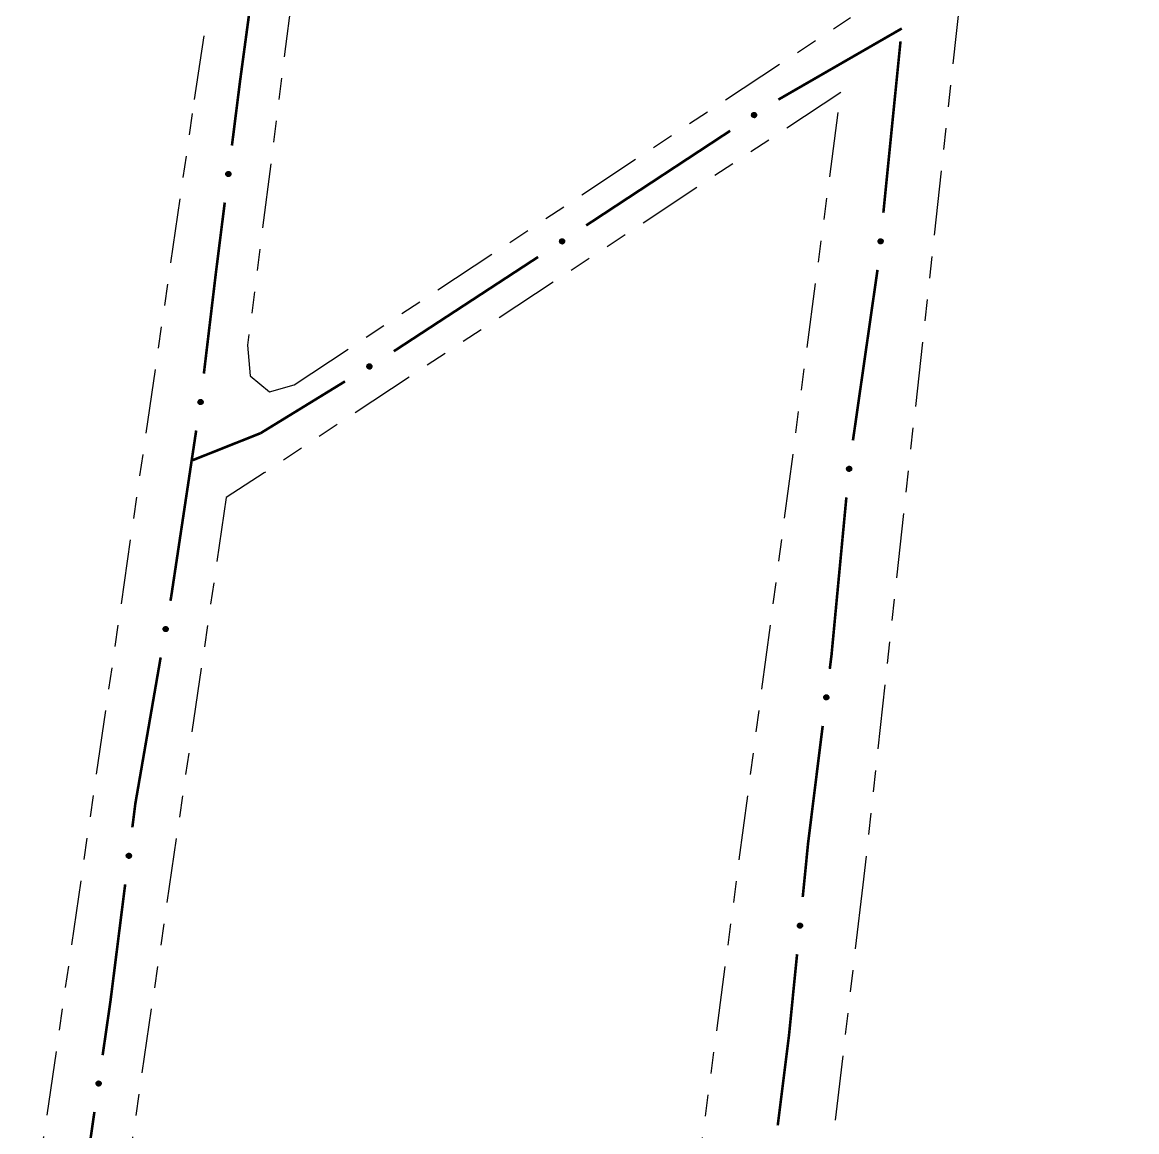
# Model space of a CAD drawing. Extents: x 211453 to 215163, y 4877397 to 4881305.
# Drawn here: x 211725.9 to 211803.5, y 4878555.1 to 4878632.4 of the extents above; entities that cross this region are included whole.
import ezdxf

# ---------------------------------------------------------------- set-up
doc = ezdxf.new("R2010")
doc.units = 0
doc.header["$LTSCALE"] = 1.5
doc.header["$MEASUREMENT"] = 0
doc.linetypes.add('TRACO_25', pattern=[8, 3, -1, 1, -1, 1, -1])
doc.layers.add('SV-EIXO-RUA-N-PAV', color=6, linetype='CONTINUOUS')
doc.layers.add('SV-RUA-NAO-PAV', color=7, linetype='CONTINUOUS')

msp = doc.modelspace()

# ---------------------------------------------------------------- linework, layer by layer
at = {"layer": 'SV-EIXO-RUA-N-PAV', "const_width": 0.18}
for points in [[(211742.113295, 4878635.718399), (211741.175869, 4878628.781452)], [(211786.392852, 4878631.515173), (211787.189506, 4878631.974261)], [(211778.594982, 4878627.021485), (211786.392852, 4878631.515173)], [(211787.100237, 4878631.081573), (211785.906193, 4878619.141127)], [(211741.111392, 4878628.304323), (211740.546726, 4878623.82121)], [(211741.175869, 4878628.781452), (211741.111392, 4878628.304323)], [(211765.210586, 4878618.256129), (211775.237467, 4878624.848674)], [(211740.046858, 4878619.852566), (211739.546991, 4878615.883923)], [(211739.546991, 4878615.883923), (211739.429337, 4878614.949825)], [(211751.821726, 4878609.496093), (211761.865742, 4878616.062503)], [(211739.429337, 4878614.949825), (211738.593059, 4878607.941018)], [(211785.497493, 4878615.162281), (211783.788166, 4878603.284646)], [(211742.538591, 4878603.787097), (211748.41815, 4878607.395008)], [(211738.057972, 4878603.977439), (211736.422228, 4878593.09974)], [(211737.798254, 4878601.901156), (211742.444074, 4878603.749494)], [(211742.444074, 4878603.749494), (211742.538591, 4878603.787097)], [(211783.329909, 4878599.312164), (211782.297942, 4878588.360678)], [(211736.320084, 4878592.420482), (211736.266666, 4878592.111967)], [(211736.422228, 4878593.09974), (211736.320084, 4878592.420482)], [(211735.584241, 4878588.17061), (211733.878176, 4878578.317217)], [(211782.296255, 4878588.342773), (211782.174918, 4878587.368283)], [(211782.297942, 4878588.360678), (211782.296255, 4878588.342773)], [(211781.68068, 4878583.398934), (211780.692204, 4878575.460237)], [(211733.822487, 4878577.995586), (211733.613391, 4878576.335116)], [(211733.878176, 4878578.317217), (211733.822487, 4878577.995586)], [(211780.692204, 4878575.460237), (211780.665171, 4878575.243132)], [(211780.665171, 4878575.243132), (211780.29177, 4878571.480395)], [(211733.113634, 4878572.366459), (211732.11412, 4878564.429144)], [(211779.896764, 4878567.499947), (211779.403006, 4878562.524386)], [(211732.089461, 4878564.233318), (211731.544422, 4878560.469954)], [(211732.11412, 4878564.429144), (211732.089461, 4878564.233318)], [(211779.403006, 4878562.524386), (211779.339916, 4878561.888635)], [(211779.339916, 4878561.888635), (211778.550915, 4878555.57663)], [(211730.971093, 4878556.511255), (211729.967768, 4878549.583533)]]:
    msp.add_lwpolyline(points, dxfattribs=at)
at = {"layer": 'SV-EIXO-RUA-N-PAV'}
for points in [[(211776.728082, 4878625.960477), (211776.7373, 4878626.008509), (211776.755045, 4878626.047905), (211776.779302, 4878626.076504), (211776.807327, 4878626.096186), (211776.838265, 4878626.113094), (211776.873219, 4878626.123257), (211776.914512, 4878626.125945), (211776.962759, 4878626.117036), (211777.001922, 4878626.096206), (211777.031232, 4878626.073925), (211777.053439, 4878626.045884), (211777.06936, 4878626.015554), (211777.078717, 4878625.978897), (211777.081032, 4878625.937024), (211777.070899, 4878625.888726), (211777.053239, 4878625.850222), (211777.02905, 4878625.823176), (211777.000718, 4878625.80103), (211776.968925, 4878625.784148), (211776.934557, 4878625.774368), (211776.892392, 4878625.772114), (211776.844855, 4878625.782746), (211776.806251, 4878625.799922), (211776.778873, 4878625.823725), (211776.757698, 4878625.852108), (211776.740363, 4878625.882933), (211776.728683, 4878625.917644), (211776.728082, 4878625.960477)], [(211740.423965, 4878621.965686), (211740.4545, 4878621.927481), (211740.472931, 4878621.888401), (211740.478921, 4878621.851382), (211740.475686, 4878621.817289), (211740.468447, 4878621.782783), (211740.453473, 4878621.749604), (211740.428697, 4878621.716461), (211740.390587, 4878621.685561), (211740.349313, 4878621.669312), (211740.313334, 4878621.661497), (211740.27759, 4878621.662824), (211740.244187, 4878621.670418), (211740.210237, 4878621.687111), (211740.176894, 4878621.712547), (211740.146751, 4878621.75162), (211740.128944, 4878621.790057), (211740.12409, 4878621.826015), (211740.125652, 4878621.861942), (211740.133464, 4878621.897081), (211740.14835, 4878621.929565), (211740.174021, 4878621.96309), (211740.212981, 4878621.992331), (211740.251114, 4878622.010528), (211740.286994, 4878622.015886), (211740.32233, 4878622.013552), (211740.357027, 4878622.006712), (211740.391006, 4878621.993049), (211740.423965, 4878621.965686)], [(211763.358907, 4878617.170417), (211763.368125, 4878617.218449), (211763.38587, 4878617.257845), (211763.410127, 4878617.286444), (211763.438151, 4878617.306126), (211763.46909, 4878617.323033), (211763.504044, 4878617.333197), (211763.545337, 4878617.335885), (211763.593584, 4878617.326976), (211763.632747, 4878617.306146), (211763.662057, 4878617.283865), (211763.684264, 4878617.255824), (211763.700185, 4878617.225494), (211763.709542, 4878617.188837), (211763.711857, 4878617.146963), (211763.701724, 4878617.098666), (211763.684063, 4878617.060162), (211763.659875, 4878617.033116), (211763.631543, 4878617.01097), (211763.59975, 4878616.994088), (211763.565381, 4878616.984308), (211763.523217, 4878616.982053), (211763.47568, 4878616.992686), (211763.437076, 4878617.009862), (211763.409698, 4878617.033664), (211763.388522, 4878617.062048), (211763.371188, 4878617.092873), (211763.359508, 4878617.127584), (211763.358907, 4878617.170417)], [(211785.831016, 4878617.283067), (211785.86252, 4878617.245656), (211785.881946, 4878617.207062), (211785.888884, 4878617.170209), (211785.886522, 4878617.136044), (211785.88017, 4878617.101364), (211785.866052, 4878617.067812), (211785.842133, 4878617.034045), (211785.804827, 4878617.002179), (211785.763983, 4878616.984877), (211785.728216, 4878616.976143), (211785.692449, 4878616.976554), (211785.658863, 4878616.983289), (211785.624496, 4878616.999107), (211785.590513, 4878617.023681), (211785.559378, 4878617.061969), (211785.540593, 4878617.099936), (211785.534819, 4878617.135759), (211785.535459, 4878617.171713), (211785.542369, 4878617.207041), (211785.556418, 4878617.239896), (211785.581221, 4878617.274068), (211785.619419, 4878617.304297), (211785.657073, 4878617.323465), (211785.692805, 4878617.329741), (211785.728188, 4878617.328313), (211785.763049, 4878617.322365), (211785.797367, 4878617.309577), (211785.831016, 4878617.283067)], [(211749.942759, 4878608.459717), (211749.953473, 4878608.507438), (211749.972439, 4878608.546261), (211749.997577, 4878608.574088), (211750.026203, 4878608.592886), (211750.057654, 4878608.608818), (211750.092908, 4878608.617886), (211750.134265, 4878608.619282), (211750.182211, 4878608.608871), (211750.220704, 4878608.586829), (211750.249304, 4878608.563643), (211750.270624, 4878608.534922), (211750.28559, 4878608.504109), (211750.293798, 4878608.467178), (211750.294804, 4878608.425253), (211750.283168, 4878608.377295), (211750.264313, 4878608.339362), (211750.239292, 4878608.313084), (211750.210282, 4878608.291834), (211750.177978, 4878608.275953), (211750.14332, 4878608.267251), (211750.101106, 4878608.266314), (211750.053924, 4878608.278426), (211750.015876, 4878608.296799), (211749.989254, 4878608.321445), (211749.968975, 4878608.350477), (211749.952612, 4878608.381828), (211749.942022, 4878608.416886), (211749.942759, 4878608.459717)], [(211738.485603, 4878606.080916), (211738.515214, 4878606.04199), (211738.532703, 4878606.00248), (211738.537805, 4878605.965328), (211738.533753, 4878605.931323), (211738.52569, 4878605.897), (211738.509925, 4878605.864189), (211738.484362, 4878605.831649), (211738.445522, 4878605.801671), (211738.403871, 4878605.786415), (211738.367715, 4878605.779465), (211738.332013, 4878605.781648), (211738.298802, 4878605.79004), (211738.265261, 4878605.807542), (211738.232538, 4878605.83377), (211738.203339, 4878605.873554), (211738.186459, 4878605.912406), (211738.182467, 4878605.948471), (211738.18489, 4878605.98435), (211738.193542, 4878606.019291), (211738.209202, 4878606.05141), (211738.235669, 4878606.08431), (211738.275318, 4878606.112609), (211738.313876, 4878606.129887), (211738.349875, 4878606.134384), (211738.385144, 4878606.131204), (211738.419667, 4878606.123535), (211738.453309, 4878606.109061), (211738.485603, 4878606.080916)], [(211783.640614, 4878601.436063), (211783.672331, 4878601.398833), (211783.691978, 4878601.360351), (211783.699126, 4878601.323538), (211783.69696, 4878601.28936), (211783.690806, 4878601.254644), (211783.676879, 4878601.221012), (211783.653154, 4878601.187109), (211783.61603, 4878601.15503), (211783.575286, 4878601.137495), (211783.53957, 4878601.128556), (211783.503801, 4878601.128763), (211783.470177, 4878601.135306), (211783.43572, 4878601.150928), (211783.401597, 4878601.175307), (211783.370244, 4878601.213416), (211783.351242, 4878601.251276), (211783.345263, 4878601.287064), (211783.345698, 4878601.323022), (211783.352406, 4878601.358389), (211783.366267, 4878601.391324), (211783.390874, 4878601.425637), (211783.428899, 4878601.456084), (211783.466443, 4878601.475467), (211783.502138, 4878601.481947), (211783.537529, 4878601.480721), (211783.572424, 4878601.474972), (211783.606814, 4878601.46238), (211783.640614, 4878601.436063)], [(211736.058433, 4878590.264082), (211736.087173, 4878590.224509), (211736.103781, 4878590.18462), (211736.108058, 4878590.147365), (211736.103252, 4878590.113457), (211736.094429, 4878590.079322), (211736.077941, 4878590.046869), (211736.051662, 4878590.014904), (211736.012167, 4878589.985795), (211735.970187, 4878589.971467), (211735.933886, 4878589.96532), (211735.898241, 4878589.968295), (211735.865224, 4878589.977422), (211735.832081, 4878589.995664), (211735.799947, 4878590.022611), (211735.771638, 4878590.063034), (211735.755624, 4878590.102251), (211735.752434, 4878590.138395), (211735.755651, 4878590.174211), (211735.765077, 4878590.208952), (211735.781446, 4878590.240715), (211735.808636, 4878590.27302), (211735.848903, 4878590.300432), (211735.887834, 4878590.316851), (211735.923924, 4878590.320548), (211735.959114, 4878590.316586), (211735.993459, 4878590.308153), (211736.026772, 4878590.292937), (211736.058433, 4878590.264082)], [(211782.054789, 4878585.512586), (211782.085378, 4878585.474424), (211782.103864, 4878585.435371), (211782.109908, 4878585.398361), (211782.10672, 4878585.364263), (211782.09953, 4878585.329747), (211782.084604, 4878585.296547), (211782.059875, 4878585.263368), (211782.021808, 4878585.232415), (211781.980557, 4878585.216107), (211781.94459, 4878585.20824), (211781.908843, 4878585.209517), (211781.87543, 4878585.217063), (211781.841456, 4878585.233709), (211781.808077, 4878585.259097), (211781.777879, 4878585.298128), (211781.760018, 4878585.336539), (211781.755112, 4878585.372491), (211781.756623, 4878585.408419), (211781.764386, 4878585.44357), (211781.779226, 4878585.476075), (211781.804849, 4878585.509636), (211781.843767, 4878585.538932), (211781.881874, 4878585.557183), (211781.917747, 4878585.562592), (211781.953086, 4878585.560308), (211781.987793, 4878585.553518), (211782.021791, 4878585.539903), (211782.054789, 4878585.512586)], [(211733.490682, 4878574.479589), (211733.521218, 4878574.441385), (211733.53965, 4878574.402305), (211733.545642, 4878574.365287), (211733.542407, 4878574.331194), (211733.535169, 4878574.296688), (211733.520196, 4878574.263508), (211733.495421, 4878574.230364), (211733.457312, 4878574.199463), (211733.416038, 4878574.183213), (211733.38006, 4878574.175397), (211733.344315, 4878574.176723), (211733.310912, 4878574.184316), (211733.276962, 4878574.201008), (211733.243618, 4878574.226443), (211733.213474, 4878574.265516), (211733.195666, 4878574.303952), (211733.190811, 4878574.33991), (211733.192372, 4878574.375837), (211733.200183, 4878574.410976), (211733.215069, 4878574.443461), (211733.240738, 4878574.476986), (211733.279697, 4878574.506228), (211733.31783, 4878574.524426), (211733.35371, 4878574.529785), (211733.389046, 4878574.527452), (211733.423743, 4878574.520614), (211733.457722, 4878574.506951), (211733.490682, 4878574.479589)], [(211780.217998, 4878569.622279), (211780.24953, 4878569.584892), (211780.268985, 4878569.546312), (211780.275951, 4878569.509464), (211780.273615, 4878569.475298), (211780.267289, 4878569.440613), (211780.253196, 4878569.407051), (211780.229303, 4878569.373265), (211780.192021, 4878569.341371), (211780.15119, 4878569.324038), (211780.11543, 4878569.315277), (211780.079663, 4878569.315661), (211780.046071, 4878569.322371), (211780.011693, 4878569.338163), (211779.977691, 4878569.362711), (211779.946527, 4878569.400975), (211779.927713, 4878569.438929), (211779.921912, 4878569.474747), (211779.922525, 4878569.510702), (211779.929408, 4878569.546035), (211779.943432, 4878569.5789), (211779.96821, 4878569.613091), (211780.006384, 4878569.643349), (211780.044024, 4878569.662546), (211780.079751, 4878569.668848), (211780.115136, 4878569.667447), (211780.150001, 4878569.661525), (211780.184329, 4878569.648763), (211780.217998, 4878569.622279)], [(211731.387296, 4878558.617023), (211731.417117, 4878558.578259), (211731.434821, 4878558.538844), (211731.440124, 4878558.501721), (211731.436257, 4878558.467694), (211731.42838, 4878558.433328), (211731.412794, 4878558.400432), (211731.387408, 4878558.367753), (211731.348732, 4878558.337565), (211731.307164, 4878558.322083), (211731.271046, 4878558.314936), (211731.235333, 4878558.316926), (211731.202076, 4878558.325137), (211731.168442, 4878558.342457), (211731.135576, 4878558.368507), (211731.106162, 4878558.408132), (211731.089071, 4878558.446892), (211731.084884, 4878558.482934), (211731.087111, 4878558.518826), (211731.095573, 4878558.553814), (211731.111059, 4878558.586017), (211731.137347, 4878558.61906), (211731.176841, 4878558.647574), (211731.215305, 4878558.665061), (211731.251279, 4878558.669753), (211731.286565, 4878558.666765), (211731.32113, 4878558.659283), (211731.354849, 4878558.644993), (211731.387296, 4878558.617023)]]:
    msp.add_lwpolyline(points, close=True, dxfattribs=at)
for points in [[(211776.728082, 4878625.960477), (211776.914512, 4878626.125945)], [(211776.728683, 4878625.917644), (211776.962759, 4878626.117036)], [(211776.730073, 4878625.93802), (211776.936724, 4878626.117983)], [(211776.734167, 4878625.986436), (211776.887917, 4878626.120186)], [(211776.7373, 4878626.008509), (211776.873219, 4878626.123257)], [(211776.738553, 4878625.902769), (211776.978269, 4878626.104471)], [(211776.740363, 4878625.882933), (211777.001922, 4878626.096206)], [(211776.747319, 4878626.031011), (211776.848887, 4878626.112488)], [(211776.751593, 4878625.870517), (211777.011441, 4878626.083823)], [(211776.755045, 4878626.047905), (211776.838265, 4878626.113094)], [(211776.757698, 4878625.852108), (211777.031232, 4878626.073925)], [(211776.770693, 4878625.838983), (211777.042302, 4878626.056755)], [(211776.778873, 4878625.823725), (211777.053439, 4878626.045884)], [(211776.795884, 4878625.813087), (211777.059153, 4878626.028642)], [(211776.806251, 4878625.799922), (211777.06936, 4878626.015554)], [(211776.827917, 4878625.791689), (211777.070663, 4878625.99375)], [(211776.844855, 4878625.782746), (211777.078717, 4878625.978897)], [(211776.870992, 4878625.780817), (211777.077612, 4878625.95586)], [(211776.892392, 4878625.772114), (211777.081032, 4878625.937024)], [(211776.916769, 4878625.778254), (211777.069738, 4878625.908225)], [(211776.934557, 4878625.774368), (211777.070899, 4878625.888726)], [(211776.955018, 4878625.782173), (211777.056977, 4878625.86554)], [(211776.968925, 4878625.784148), (211777.053239, 4878625.850222)], [(211740.174021, 4878621.96309), (211740.176894, 4878621.712547)], [(211740.194539, 4878621.97371), (211740.193438, 4878621.702913)], [(211740.212981, 4878621.992331), (211740.210237, 4878621.687111)], [(211740.230782, 4878621.999401), (211740.226762, 4878621.683588)], [(211740.251114, 4878622.010528), (211740.244187, 4878621.670418)], [(211740.267857, 4878622.00986), (211740.260768, 4878621.669678)], [(211740.286994, 4878622.015886), (211740.27759, 4878621.662824)], [(211740.303909, 4878622.012196), (211740.293089, 4878621.664231)], [(211740.32233, 4878622.013552), (211740.313334, 4878621.661497)], [(211740.340292, 4878622.006238), (211740.333714, 4878621.670117)], [(211740.357027, 4878622.006712), (211740.349313, 4878621.669312)], [(211740.373285, 4878621.995206), (211740.37096, 4878621.681929)], [(211740.391006, 4878621.993049), (211740.390587, 4878621.685561)], [(211740.405596, 4878621.978758), (211740.408216, 4878621.704743)], [(211740.423965, 4878621.965686), (211740.428697, 4878621.716461)], [(211740.439752, 4878621.944199), (211740.441591, 4878621.740423)], [(211740.133464, 4878621.897081), (211740.128944, 4878621.790057)], [(211740.140995, 4878621.908938), (211740.138164, 4878621.777265)], [(211740.14835, 4878621.929565), (211740.146751, 4878621.75162)], [(211740.162858, 4878621.940567), (211740.162331, 4878621.739839)], [(211740.4545, 4878621.927481), (211740.453473, 4878621.749604)], [(211740.465102, 4878621.905248), (211740.461087, 4878621.7751)], [(211740.472931, 4878621.888401), (211740.468447, 4878621.782783)], [(211763.358907, 4878617.170417), (211763.545337, 4878617.335885)], [(211763.359508, 4878617.127584), (211763.593584, 4878617.326976)], [(211763.360898, 4878617.14796), (211763.567549, 4878617.327922)], [(211763.364992, 4878617.196376), (211763.518742, 4878617.330126)], [(211763.368125, 4878617.218449), (211763.504044, 4878617.333197)], [(211763.369378, 4878617.112709), (211763.609093, 4878617.314411)], [(211763.371188, 4878617.092873), (211763.632747, 4878617.306146)], [(211763.378144, 4878617.24095), (211763.479712, 4878617.322428)], [(211763.382418, 4878617.080457), (211763.642266, 4878617.293763)], [(211763.38587, 4878617.257845), (211763.46909, 4878617.323033)], [(211785.619419, 4878617.304297), (211785.624496, 4878616.999107)], [(211785.637033, 4878617.311821), (211785.641106, 4878616.996009)], [(211785.657073, 4878617.323465), (211785.658863, 4878616.983289)], [(211785.673828, 4878617.323226), (211785.675457, 4878616.982974)], [(211785.692805, 4878617.329741), (211785.692449, 4878616.976554)], [(211785.709808, 4878617.326485), (211785.707908, 4878616.978358)], [(211785.728188, 4878617.328313), (211785.728216, 4878616.976143)], [(211785.746332, 4878617.321461), (211785.748369, 4878616.985282)], [(211785.763049, 4878617.322365), (211785.763983, 4878616.984877)], [(211785.779597, 4878617.311278), (211785.785299, 4878616.998045)], [(211785.797367, 4878617.309577), (211785.804827, 4878617.002179)], [(211785.812319, 4878617.295664), (211785.821959, 4878617.021806)], [(211763.388522, 4878617.062048), (211763.662057, 4878617.283865)], [(211763.401518, 4878617.048923), (211763.673127, 4878617.266695)], [(211763.409698, 4878617.033664), (211763.684264, 4878617.255824)], [(211763.426709, 4878617.023027), (211763.689978, 4878617.238582)], [(211763.437076, 4878617.009862), (211763.700185, 4878617.225494)], [(211763.458742, 4878617.001629), (211763.701488, 4878617.20369)], [(211763.47568, 4878616.992686), (211763.709542, 4878617.188837)], [(211763.501817, 4878616.990757), (211763.708436, 4878617.1658)], [(211763.523217, 4878616.982053), (211763.711857, 4878617.146963)], [(211763.547594, 4878616.988194), (211763.700563, 4878617.118165)], [(211763.565381, 4878616.984308), (211763.701724, 4878617.098666)], [(211763.585843, 4878616.992113), (211763.687802, 4878617.07548)], [(211763.59975, 4878616.994088), (211763.684063, 4878617.060162)], [(211785.542369, 4878617.207041), (211785.540593, 4878617.099936)], [(211785.549594, 4878617.219087), (211785.550137, 4878617.087385)], [(211785.556418, 4878617.239896), (211785.559378, 4878617.061969)], [(211785.570639, 4878617.251266), (211785.575255, 4878617.05059)], [(211785.581221, 4878617.274068), (211785.590513, 4878617.023681)], [(211785.60146, 4878617.285209), (211785.607298, 4878617.014474)], [(211785.831016, 4878617.283067), (211785.842133, 4878617.034045)], [(211785.847349, 4878617.261992), (211785.854409, 4878617.058329)], [(211785.86252, 4878617.245656), (211785.866052, 4878617.067812)], [(211785.873689, 4878617.223703), (211785.87301, 4878617.093495)], [(211785.881946, 4878617.207062), (211785.88017, 4878617.101364)], [(211749.942022, 4878608.416886), (211750.182211, 4878608.608871)], [(211749.942759, 4878608.459717), (211750.134265, 4878608.619282)], [(211749.944048, 4878608.437209), (211750.156218, 4878608.61063)], [(211749.949651, 4878608.485474), (211750.107504, 4878608.614357)], [(211749.951422, 4878608.401711), (211750.19732, 4878608.595828)], [(211749.952612, 4878608.381828), (211750.220704, 4878608.586829)], [(211749.953473, 4878608.507438), (211750.092908, 4878608.617886)], [(211749.963449, 4878608.369067), (211750.229832, 4878608.574154)], [(211749.964189, 4878608.529616), (211750.068252, 4878608.607881)], [(211749.968975, 4878608.350477), (211750.249304, 4878608.563643)], [(211749.972439, 4878608.546261), (211750.057654, 4878608.608818)], [(211749.981555, 4878608.336952), (211750.259832, 4878608.546136)], [(211749.989254, 4878608.321445), (211750.270624, 4878608.534922)], [(211750.005925, 4878608.310282), (211750.275797, 4878608.51751)], [(211750.015876, 4878608.296799), (211750.28559, 4878608.504109)], [(211750.037274, 4878608.287894), (211750.286211, 4878608.482276)], [(211750.053924, 4878608.278426), (211750.293798, 4878608.467178)], [(211750.079988, 4878608.275682), (211750.291974, 4878608.444187)], [(211750.101106, 4878608.266314), (211750.294804, 4878608.425253)], [(211750.125663, 4878608.271691), (211750.282617, 4878608.396821)], [(211750.14332, 4878608.267251), (211750.283168, 4878608.377295)], [(211750.164016, 4878608.274413), (211750.268528, 4878608.354556)], [(211750.177978, 4878608.275953), (211750.264313, 4878608.339362)], [(211738.193542, 4878606.019291), (211738.186459, 4878605.912406)], [(211738.201355, 4878606.030964), (211738.195369, 4878605.899398)], [(211738.209202, 4878606.05141), (211738.203339, 4878605.873554)], [(211738.223969, 4878606.06206), (211738.218633, 4878605.861403)], [(211738.235669, 4878606.08431), (211738.232538, 4878605.83377)], [(211738.256435, 4878606.094435), (211738.248846, 4878605.823743)], [(211738.275318, 4878606.112609), (211738.265261, 4878605.807542)], [(211738.293283, 4878606.119251), (211738.281697, 4878605.803624)], [(211738.313876, 4878606.129887), (211738.298802, 4878605.79004)], [(211738.330599, 4878606.128818), (211738.31536, 4878605.788903)], [(211738.349875, 4878606.134384), (211738.332013, 4878605.781648)], [(211738.366696, 4878606.130289), (211738.347542, 4878605.782684)], [(211738.385144, 4878606.131204), (211738.367715, 4878605.779465)], [(211738.402926, 4878606.123461), (211738.388296, 4878605.787594)], [(211738.419667, 4878606.123535), (211738.403871, 4878605.786415)], [(211738.435645, 4878606.111641), (211738.425814, 4878605.798511)], [(211738.453309, 4878606.109061), (211738.445522, 4878605.801671)], [(211738.467553, 4878606.094424), (211738.463606, 4878605.820425)], [(211738.485603, 4878606.080916), (211738.484362, 4878605.831649)], [(211738.50087, 4878606.059057), (211738.497827, 4878605.855295)], [(211738.515214, 4878606.04199), (211738.509925, 4878605.864189)], [(211738.525281, 4878606.01951), (211738.518148, 4878605.889496)], [(211738.532703, 4878606.00248), (211738.52569, 4878605.897)], [(211783.352406, 4878601.358389), (211783.351242, 4878601.251276)], [(211783.359562, 4878601.370476), (211783.360858, 4878601.238779)], [(211783.366267, 4878601.391324), (211783.370244, 4878601.213416)], [(211783.380423, 4878601.402774), (211783.386186, 4878601.202128)], [(211783.390874, 4878601.425637), (211783.401597, 4878601.175307)], [(211783.411049, 4878601.436894), (211783.418435, 4878601.166196)], [(211783.428899, 4878601.456084), (211783.43572, 4878601.150928)], [(211783.44647, 4878601.463708), (211783.452348, 4878601.147924)], [(211783.466443, 4878601.475467), (211783.470177, 4878601.135306)], [(211783.483199, 4878601.475324), (211783.486773, 4878601.135086)], [(211783.502138, 4878601.481947), (211783.503801, 4878601.128763)], [(211783.51916, 4878601.478788), (211783.519249, 4878601.130655)], [(211783.537529, 4878601.480721), (211783.53957, 4878601.128556)], [(211783.555712, 4878601.473973), (211783.55967, 4878601.137811)], [(211783.572424, 4878601.474972), (211783.575286, 4878601.137495)], [(211783.589034, 4878601.46398), (211783.596527, 4878601.150785)], [(211783.606814, 4878601.46238), (211783.61603, 4878601.15503)], [(211783.621845, 4878601.448553), (211783.63305, 4878601.174755)], [(211783.640614, 4878601.436063), (211783.653154, 4878601.187109)], [(211783.657067, 4878601.415082), (211783.665291, 4878601.211463)], [(211783.672331, 4878601.398833), (211783.676879, 4878601.221012)], [(211783.683625, 4878601.376944), (211783.683691, 4878601.246734)], [(211783.691978, 4878601.360351), (211783.690806, 4878601.254644)], [(211735.765077, 4878590.208952), (211735.755624, 4878590.102251)], [(211735.773147, 4878590.220449), (211735.764244, 4878590.089047)], [(211735.781446, 4878590.240715), (211735.771638, 4878590.063034)], [(211735.796445, 4878590.251036), (211735.786659, 4878590.050546)], [(211735.808636, 4878590.27302), (211735.799947, 4878590.022611)], [(211735.829621, 4878590.282682), (211735.816029, 4878590.012225)], [(211735.848903, 4878590.300432), (211735.832081, 4878589.995664)], [(211735.867011, 4878590.306674), (211735.848426, 4878589.991382)], [(211735.887834, 4878590.316851), (211735.865224, 4878589.977422)], [(211735.904529, 4878590.315411), (211735.881753, 4878589.975918)], [(211735.923924, 4878590.320548), (211735.898241, 4878589.968295)], [(211735.940651, 4878590.316081), (211735.913789, 4878589.968986)], [(211735.959114, 4878590.316586), (211735.933886, 4878589.96532)], [(211735.97672, 4878590.308451), (211735.954642, 4878589.972991)], [(211735.993459, 4878590.308153), (211735.970187, 4878589.971467)], [(211736.009169, 4878590.295908), (211735.992393, 4878589.983073)], [(211736.026772, 4878590.292937), (211736.012167, 4878589.985795)], [(211736.040687, 4878590.277988), (211736.030662, 4878590.004143)], [(211736.058433, 4878590.264082), (211736.051662, 4878590.014904)], [(211736.073212, 4878590.24189), (211736.065648, 4878590.038246)], [(211736.087173, 4878590.224509), (211736.077941, 4878590.046869)], [(211736.096738, 4878590.201811), (211736.086723, 4878590.071987)], [(211736.103781, 4878590.18462), (211736.094429, 4878590.079322)], [(211781.779226, 4878585.476075), (211781.777879, 4878585.298128)], [(211781.793718, 4878585.487097), (211781.793476, 4878585.286368)], [(211781.804849, 4878585.509636), (211781.808077, 4878585.259097)], [(211781.825352, 4878585.520285), (211781.824635, 4878585.249487)], [(211781.843767, 4878585.538932), (211781.841456, 4878585.233709)], [(211781.861559, 4878585.546028), (211781.857986, 4878585.230209)], [(211781.881874, 4878585.557183), (211781.87543, 4878585.217063)], [(211781.898619, 4878585.556539), (211781.892012, 4878585.216347)], [(211781.917747, 4878585.562592), (211781.908843, 4878585.209517)], [(211781.934668, 4878585.558926), (211781.924341, 4878585.210946)], [(211781.953086, 4878585.560308), (211781.94459, 4878585.20824)], [(211781.971059, 4878585.553019), (211781.964958, 4878585.21689)], [(211781.987793, 4878585.553518), (211781.980557, 4878585.216107)], [(211782.004067, 4878585.542034), (211782.002186, 4878585.228755)], [(211782.021791, 4878585.539903), (211782.021808, 4878585.232415)], [(211782.036402, 4878585.525632), (211782.03941, 4878585.251621)], [(211782.054789, 4878585.512586), (211782.059875, 4878585.263368)], [(211782.070606, 4878585.491122), (211782.072735, 4878585.287348)], [(211782.085378, 4878585.474424), (211782.084604, 4878585.296547)], [(211781.764386, 4878585.44357), (211781.760018, 4878585.336539)], [(211781.7719, 4878585.455437), (211781.769255, 4878585.323761)], [(211782.096012, 4878585.452207), (211782.092182, 4878585.322054)], [(211782.103864, 4878585.435371), (211782.09953, 4878585.329747)], [(211733.200183, 4878574.410976), (211733.195666, 4878574.303952)], [(211733.207714, 4878574.422833), (211733.204886, 4878574.291161)], [(211733.215069, 4878574.443461), (211733.213474, 4878574.265516)], [(211733.229576, 4878574.454463), (211733.229055, 4878574.253735)], [(211733.240738, 4878574.476986), (211733.243618, 4878574.226443)], [(211733.261256, 4878574.487606), (211733.260163, 4878574.21681)], [(211733.279697, 4878574.506228), (211733.276962, 4878574.201008)], [(211733.297498, 4878574.513299), (211733.293487, 4878574.197486)], [(211733.31783, 4878574.524426), (211733.310912, 4878574.184316)], [(211733.334573, 4878574.523759), (211733.327493, 4878574.183576)], [(211733.35371, 4878574.529785), (211733.344315, 4878574.176723)], [(211733.370625, 4878574.526095), (211733.359815, 4878574.178131)], [(211733.389046, 4878574.527452), (211733.38006, 4878574.175397)], [(211733.407008, 4878574.520138), (211733.40044, 4878574.184017)], [(211733.423743, 4878574.520614), (211733.416038, 4878574.183213)], [(211733.440001, 4878574.509107), (211733.437685, 4878574.195831)], [(211733.457722, 4878574.506951), (211733.457312, 4878574.199463)], [(211733.472313, 4878574.492661), (211733.47494, 4878574.218645)], [(211733.490682, 4878574.479589), (211733.495421, 4878574.230364)], [(211733.50647, 4878574.458103), (211733.508315, 4878574.254326)], [(211733.521218, 4878574.441385), (211733.520196, 4878574.263508)], [(211733.531821, 4878574.419153), (211733.52781, 4878574.289004)], [(211733.53965, 4878574.402305), (211733.535169, 4878574.296688)], [(211779.929408, 4878569.546035), (211779.927713, 4878569.438929)], [(211779.936624, 4878569.558086), (211779.937267, 4878569.426385)], [(211779.943432, 4878569.5789), (211779.946527, 4878569.400975)], [(211779.957645, 4878569.590281), (211779.962413, 4878569.389609)], [(211779.96821, 4878569.613091), (211779.977691, 4878569.362711)], [(211779.98844, 4878569.624248), (211779.994483, 4878569.353517)], [(211780.006384, 4878569.643349), (211780.011693, 4878569.338163)], [(211780.023993, 4878569.650887), (211780.028305, 4878569.335077)], [(211780.044024, 4878569.662546), (211780.046071, 4878569.322371)], [(211780.06078, 4878569.662319), (211780.062666, 4878569.322068)], [(211780.079751, 4878569.668848), (211780.079663, 4878569.315661)], [(211780.096757, 4878569.665605), (211780.09512, 4878569.317477)], [(211780.115136, 4878569.667447), (211780.11543, 4878569.315277)], [(211780.133285, 4878569.660609), (211780.135575, 4878569.324432)], [(211780.150001, 4878569.661525), (211780.15119, 4878569.324038)], [(211780.166557, 4878569.650451), (211780.172497, 4878569.337223)], [(211780.184329, 4878569.648763), (211780.192021, 4878569.341371)], [(211780.199291, 4878569.634862), (211780.209138, 4878569.361011)], [(211780.217998, 4878569.622279), (211780.229303, 4878569.373265)], [(211780.234346, 4878569.601216), (211780.241561, 4878569.397559)], [(211780.24953, 4878569.584892), (211780.253196, 4878569.407051)], [(211780.260716, 4878569.562947), (211780.260135, 4878569.432739)], [(211780.268985, 4878569.546312), (211780.267289, 4878569.440613)], [(211731.095573, 4878558.553814), (211731.089071, 4878558.446892)], [(211731.103323, 4878558.565529), (211731.098052, 4878558.433932)], [(211731.111059, 4878558.586017), (211731.106162, 4878558.408132)], [(211731.125768, 4878558.596747), (211731.121521, 4878558.396064)], [(211731.137347, 4878558.61906), (211731.135576, 4878558.368507)], [(211731.158058, 4878558.629298), (211731.151939, 4878558.358568)], [(211731.176841, 4878558.647574), (211731.168442, 4878558.342457)], [(211731.194771, 4878558.654313), (211731.184899, 4878558.338628)], [(211731.215305, 4878558.665061), (211731.202076, 4878558.325137)], [(211731.232033, 4878558.664083), (211731.218641, 4878558.32409)], [(211731.251279, 4878558.669753), (211731.235333, 4878558.316926)], [(211731.268123, 4878558.66575), (211731.250856, 4878558.318046)], [(211731.286565, 4878558.666765), (211731.271046, 4878558.314936)], [(211731.304389, 4878558.659119), (211731.291583, 4878558.323178)], [(211731.32113, 4878558.659283), (211731.307164, 4878558.322083)], [(211731.337172, 4878558.647477), (211731.329041, 4878558.334298)], [(211731.354849, 4878558.644993), (211731.348732, 4878558.337565)], [(211731.369172, 4878558.630434), (211731.366714, 4878558.356417)], [(211731.387296, 4878558.617023), (211731.387408, 4878558.367753)], [(211731.402682, 4878558.595248), (211731.400744, 4878558.391472)], [(211731.417117, 4878558.578259), (211731.412794, 4878558.400432)], [(211731.427306, 4878558.555834), (211731.42088, 4878558.425783)], [(211731.434821, 4878558.538844), (211731.42838, 4878558.433328)]]:
    msp.add_lwpolyline(points, dxfattribs=at)
at = {"layer": 'SV-RUA-NAO-PAV', "linetype": 'TRACO_25'}
for points in [[(211803.546214, 4878742.078911, 9.72574), (211800.401065, 4878717.4789, 9.72574), (211784.47826, 4878572.337671, 12.545635), (211780.554783, 4878538.988112, 12.545635)], [(211725.949325, 4878544.404814, 12.934977), (211737.94827, 4878627.021138, 10.611869), (211749.902615, 4878706.226339, 10.611869), (211753.527716, 4878730.743197, 10.843472)], [(211757.319898, 4878730.8064, 10.682357), (211750.815333, 4878682.079595, 10.682357), (211741.641221, 4878609.922983, 11.659113), (211741.810443, 4878607.771577, 11.548347), (211743.159138, 4878606.668099, 11.548347), (211744.87566, 4878607.158533, 11.548347), (211783.619693, 4878632.749316, 11.548347)], [(211769.581307, 4878526.482028, 12.152526), (211782.946503, 4878627.507486, 12.152526), (211742.791312, 4878601.0281, 12.152526), (211740.149227, 4878599.30475, 11.659113), (211732.021924, 4878543.794702, 12.368662)]]:
    msp.add_polyline3d(points, dxfattribs=at)

doc.saveas('drawing.dxf')
